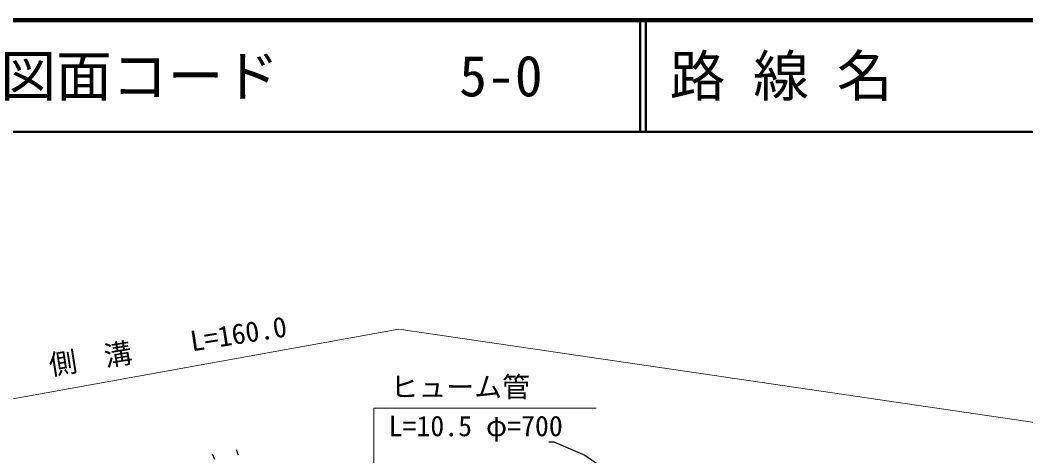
# Model space of a CAD drawing. Units: millimetres, scale not verified. Extents: x 40000 to 680000, y 20000 to 380000.
# Drawn here: x 122161 to 212320, y 340944 to 380000 of the extents above; entities that cross this region are included whole.
import ezdxf
from ezdxf.enums import TextEntityAlignment as Align

# ---------------------------------------------------------------- set-up
doc = ezdxf.new("R2010")
doc.units = ezdxf.units.MM
doc.header["$LTSCALE"] = 1000
for name, color, linetype, lineweight in [('M-BGD', 7, 'Continuous', 25), ('M-STR-HTXT', 7, 'Continuous', 13), ('M-TTL', 2, 'Continuous', 140), ('M-TTL-LINE', 7, 'Continuous', 50), ('M-TTL-TXT', 7, 'Continuous', 13)]:
    doc.layers.add(name, color=color, linetype=linetype, lineweight=lineweight)
doc.styles.add('ＭＳ ゴシック', font='')
doc.styles.get('ＭＳ ゴシック').set_extended_font_data('MS Gothic')

msp = doc.modelspace()

# ---------------------------------------------------------------- linework, layer by layer
at = {"layer": 'M-BGD'}
for p, q in [((139370, 341118), (139576, 340663)), ((141535, 341519), (141702, 341048))]:
    msp.add_line(p, q, dxfattribs=at)
msp.add_lwpolyline([(169571, 342195), (169995, 342195), (172789, 341009), (174990, 339485)], dxfattribs=at)
at = {"layer": 'M-STR-HTXT'}
for p, q in [((103796, 342870), (156104, 352307)), ((156104, 352307), (231048, 341314))]:
    msp.add_line(p, q, dxfattribs=at)
msp.add_lwpolyline([(153880, 315519), (153880, 345223), (173814, 345223)], dxfattribs=at)
at = {"layer": 'M-TTL'}
msp.add_line((680000, 380000), (40000, 380000), dxfattribs=at)
at = {"layer": 'M-TTL-LINE'}
for p, q in [((177750, 380000), (177750, 370000)), ((178250, 380000), (178250, 370000)), ((40000, 370000), (680000, 370000))]:
    msp.add_line(p, q, dxfattribs=at)

# ---------------------------------------------------------------- texts
at = {"layer": 'M-STR-HTXT', "style": 'ＭＳ ゴシック'}
for s, p in [('L=160.0', (137654, 349759)), ('側\u3000溝', (124989, 347620))]:
    msp.add_text(s, height=1833, rotation=9, dxfattribs=at).set_placement(p, align=Align.BOTTOM_LEFT)
msp.add_text('ヒューム管', height=1833, dxfattribs=at).set_placement((161617, 345661), align=Align.BOTTOM_CENTER)
msp.add_text('L=10.5 φ=700', height=1833, dxfattribs=at).set_placement((155194, 342156), align=Align.BOTTOM_LEFT)
at = {"layer": 'M-TTL-TXT', "style": 'ＭＳ ゴシック'}
for s, p in [('図面コード', (120380, 375000)), ('路 線 名', (180380, 375000)), ('5-0', (161521, 375000))]:
    msp.add_text(s, height=3666, dxfattribs=at).set_placement(p, align=Align.MIDDLE_LEFT)

doc.saveas('drawing.dxf')
